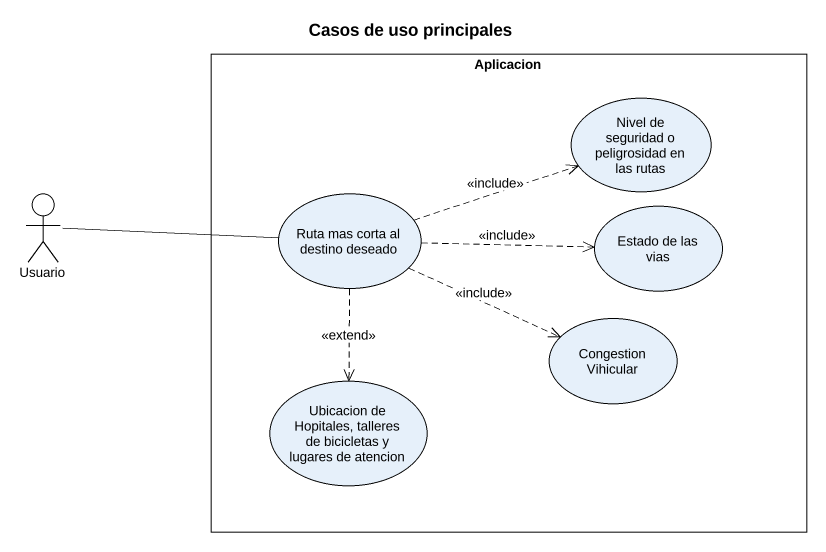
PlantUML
@startuml
title Casos de uso principales
rectangle Aplicacion {
  usecase "Nivel de seguridad o peligrosidad en las rutas" as Nivel_de_seguridad_o
  usecase "Ruta mas corta al destino deseado" as Ruta_mas_corta_al_destino
  usecase "Estado de las vias" as Estado_de_las_vias
  usecase "Congestion Vihicular" as Congestion_Vihicular
  usecase "Ubicacion de Hopitales, talleres de bicicletas y lugares de atencion" as Ubicacion_de_Hopitales
}
actor Usuario
Usuario -right- Ruta_mas_corta_al_destino
Ruta_mas_corta_al_destino .right.> Nivel_de_seguridad_o : <<include>>
Ruta_mas_corta_al_destino .right.> Estado_de_las_vias : <<include>>
Ruta_mas_corta_al_destino .right.> Congestion_Vihicular : <<include>>
Ruta_mas_corta_al_destino ..> Ubicacion_de_Hopitales : <<extend>>
@enduml
